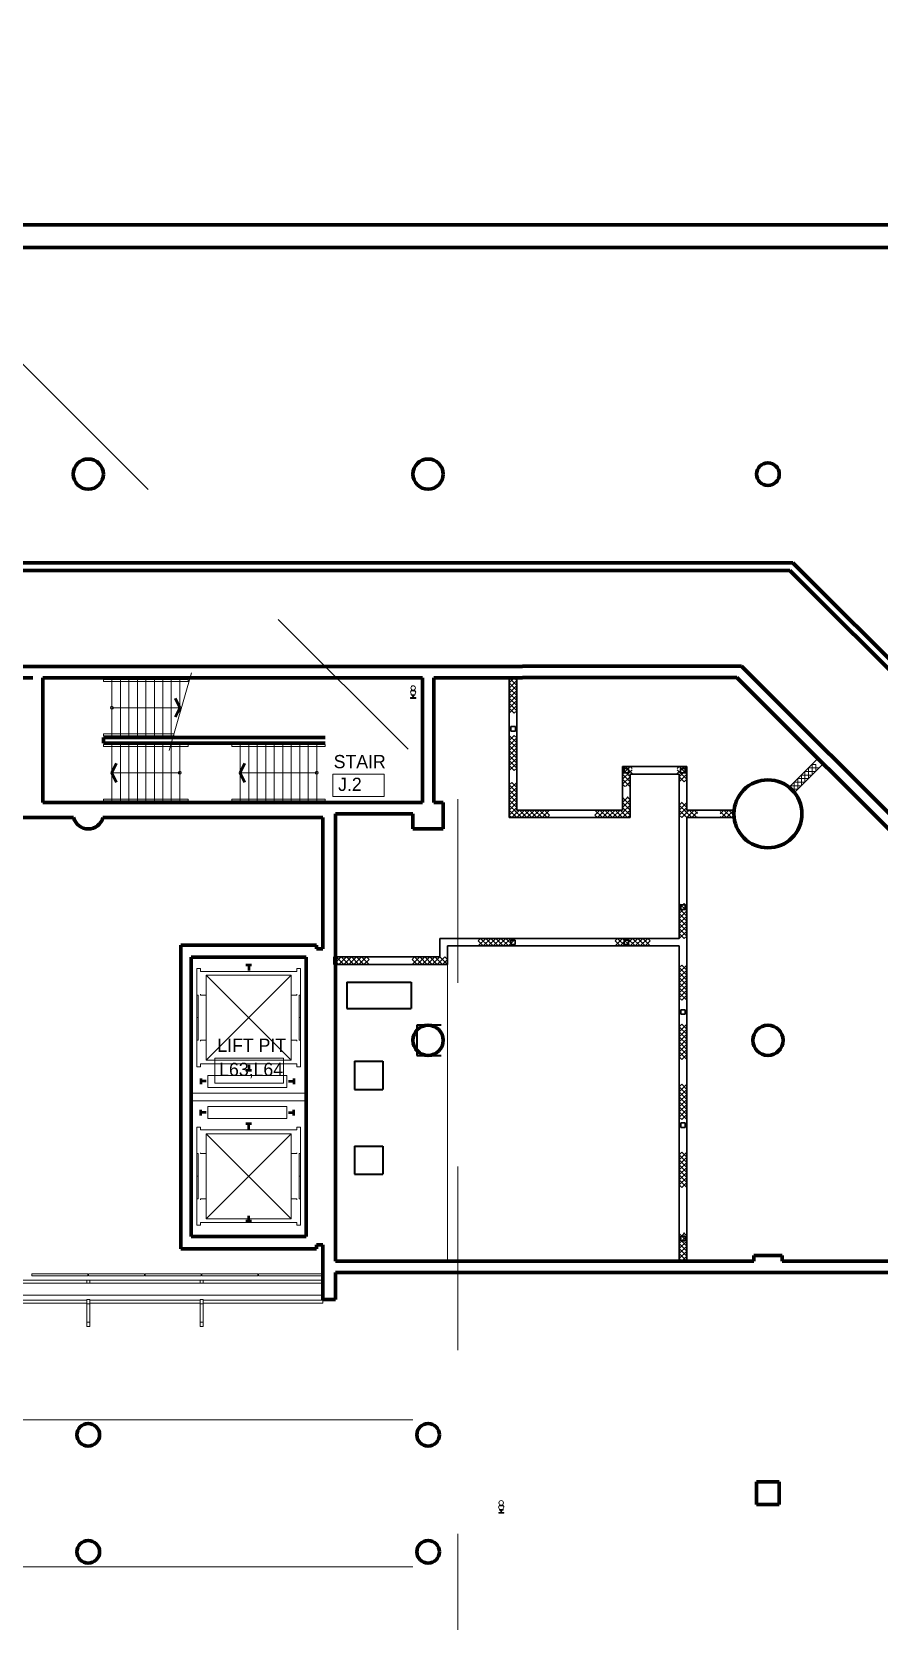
# Model space of a CAD drawing. Header units: metres. Extents: x 1807 to 3745, y 842 to 1968.
# Drawn here: x 2626.51 to 2648.95, y 1418.61 to 1460.72 of the extents above; entities that cross this region are included whole.
import ezdxf
from ezdxf.enums import TextEntityAlignment as Align

# ---------------------------------------------------------------- set-up
doc = ezdxf.new("R2010")
doc.units = ezdxf.units.M
doc.header["$MEASUREMENT"] = 0
doc.linetypes.add('DGN2', pattern=[9.732586, 4.866293, -4.866293])
doc.layers.get('0').update_dxf_attribs({"lineweight": 0})
for name, color, linetype, lineweight in [('Level 1', 7, 'Continuous', 0), ('Level 31', 7, 'Continuous', 0), ('Level 33', 7, 'Continuous', 0)]:
    doc.layers.add(name, color=color, linetype=linetype, lineweight=lineweight)
doc.styles.add('Style-CHAR_FAST_FONT', font='CHAR_FAST_FONT.shx', dxfattribs={"height": 0.2})

# ---------------------------------------------------------------- blocks, each defined once
blk = doc.blocks.new('AnonymusCell_356')
at = {"layer": 'Level 33', "color": 7, "linetype": 'Continuous', "lineweight": 13, "extrusion": (0, 0, -1)}
blk.add_lwpolyline([(0.906, -0.333), (-0.906, -0.333), (-0.906, 0.33), (0.906, 0.33)], close=True, dxfattribs=at)
at = {"layer": 'Level 33', "color": 7, "linetype": 'Continuous', "lineweight": 13, "insert": (-0.795, 0), "char_height": 0.35, "width": 2.54949, "attachment_point": 4, "line_spacing_factor": 0.25, "style": 'Style-CHAR_FAST_FONT'}
blk.add_mtext('L63,L64', dxfattribs=at)

msp = doc.modelspace()

# ---------------------------------------------------------------- linework, layer by layer
at = {"layer": 'Level 1', "color": 7, "linetype": 'DGN2', "lineweight": 0}
for p, q in [((2577.973, 1500.208), (2637.79, 1440.392)), ((2637.79, 1440.392), (2637.79, 1403.609))]:
    msp.add_line(p, q, dxfattribs=at)
at = {"layer": 'Level 1', "color": 7, "linetype": 'Continuous', "lineweight": 70}
for p, q in [((2616.827, 1455.6), (2639.5, 1455.6)), ((2639.5, 1455.6), (2655.249, 1455.6)), ((2565.5, 1455), (2639.5, 1455)), ((2639.5, 1455), (2655, 1455)), ((2565.5, 1446.65), (2639.5, 1446.65)), ((2565.5, 1446.45), (2639.5, 1446.45)), ((2646.663, 1446.65), (2639.5, 1446.65)), ((2646.581, 1446.45), (2639.5, 1446.45)), ((2646.581, 1446.45), (2662.18, 1430.85)), ((2646.663, 1446.65), (2662.263, 1431.05)), ((2639.5, 1443.9), (2565.5, 1443.9)), ((2639.5, 1443.91), (2645.302, 1443.91)), ((2645.302, 1443.91), (2661.062, 1428.15)), ((2619.15, 1443.6), (2626.528, 1443.6)), ((2626.8, 1443.6), (2626.8, 1440.3)), ((2626.8, 1443.6), (2636.85, 1443.6)), ((2636.85, 1443.6), (2636.85, 1440.3)), ((2637.15, 1443.6), (2639.5, 1443.6)), ((2637.15, 1443.6), (2637.15, 1440.3)), ((2639.5, 1443.61), (2645.178, 1443.61)), ((2645.178, 1443.61), (2660.383, 1428.405)), ((2628.4, 1442.025), (2628.4, 1441.875)), ((2634.275, 1442.025), (2628.4, 1442.025)), ((2634.275, 1441.875), (2628.4, 1441.875)), ((2626.8, 1440.3), (2636.85, 1440.3)), ((2637.15, 1440.3), (2637.4, 1440.3)), ((2637.4, 1440.3), (2637.4, 1439.6)), ((2619.387, 1439.9), (2627.613, 1439.9)), ((2628.387, 1439.9), (2634.21, 1439.9)), ((2634.21, 1436.42), (2634.21, 1439.9)), ((2634.55, 1428.15), (2634.55, 1440)), ((2634.55, 1440), (2636.6, 1440)), ((2636.6, 1440), (2636.6, 1439.6)), ((2637.4, 1439.6), (2636.6, 1439.6)), ((2630.455, 1428.48), (2630.455, 1436.52)), ((2630.455, 1436.52), (2634.045, 1436.52)), ((2634.045, 1436.42), (2634.045, 1436.52)), ((2634.045, 1436.42), (2634.21, 1436.42)), ((2630.725, 1428.8), (2630.725, 1436.2)), ((2630.725, 1436.2), (2633.775, 1436.2)), ((2633.775, 1428.8), (2633.775, 1436.2)), ((2630.725, 1428.8), (2633.775, 1428.8)), ((2630.455, 1428.48), (2634.045, 1428.48)), ((2634.045, 1428.58), (2634.21, 1428.58)), ((2634.045, 1428.48), (2634.045, 1428.58)), ((2634.21, 1427.135), (2634.21, 1428.58)), ((2646.375, 1428.3), (2645.625, 1428.3)), ((2645.625, 1428.3), (2645.625, 1428.15)), ((2646.375, 1428.3), (2646.375, 1428.15)), ((2639.5, 1428.15), (2634.55, 1428.15)), ((2639.5, 1428.15), (2645.625, 1428.15)), ((2646.375, 1428.15), (2653.165, 1428.15)), ((2639.5, 1427.85), (2634.55, 1427.85)), ((2634.55, 1427.135), (2634.55, 1427.85)), ((2639.5, 1427.85), (2661.062, 1427.85)), ((2634.55, 1427.135), (2634.21, 1427.135)), ((2645.7, 1421.7), (2645.7, 1422.3)), ((2646.3, 1422.3), (2645.7, 1422.3)), ((2646.3, 1421.7), (2646.3, 1422.3)), ((2646.3, 1421.7), (2645.7, 1421.7))]:
    msp.add_line(p, q, dxfattribs=at)
at = {"layer": 'Level 1', "color": 7, "linetype": 'Continuous', "lineweight": 13}
for p, q in [((2549.25, 1455), (2655, 1455)), ((2637.51, 1436.21), (2637.51, 1428.15)), ((2633.775, 1432.6), (2630.725, 1432.6)), ((2633.775, 1432.4), (2630.725, 1432.4)), ((2626.51, 1427.76), (2626.51, 1427.81)), ((2626.51, 1427.81), (2627.99, 1427.81)), ((2627.96, 1427.65), (2628.04, 1427.65)), ((2627.96, 1427.57), (2627.96, 1427.65)), ((2628.04, 1427.57), (2627.96, 1427.57)), ((2627.99, 1427.81), (2627.99, 1427.76)), ((2628.01, 1427.76), (2628.01, 1427.81)), ((2628.01, 1427.81), (2629.49, 1427.81)), ((2628.04, 1427.65), (2628.04, 1427.57)), ((2629.49, 1427.81), (2629.49, 1427.76)), ((2629.51, 1427.76), (2629.51, 1427.81)), ((2629.51, 1427.81), (2630.99, 1427.81)), ((2630.96, 1427.65), (2631.04, 1427.65)), ((2630.96, 1427.57), (2630.96, 1427.65)), ((2631.04, 1427.57), (2630.96, 1427.57)), ((2630.99, 1427.81), (2630.99, 1427.76)), ((2631.01, 1427.76), (2631.01, 1427.81)), ((2631.01, 1427.81), (2632.49, 1427.81)), ((2631.04, 1427.65), (2631.04, 1427.57)), ((2632.49, 1427.81), (2632.49, 1427.76)), ((2632.51, 1427.76), (2632.51, 1427.81)), ((2632.51, 1427.81), (2634.196, 1427.81)), ((2634.196, 1427.81), (2634.196, 1427.76)), ((2567.79, 1427.25), (2634.21, 1427.25)), ((2627.96, 1427.135), (2628.04, 1427.135)), ((2627.96, 1427.015), (2627.96, 1427.135)), ((2628.04, 1427.135), (2628.04, 1427.015)), ((2630.96, 1427.135), (2631.04, 1427.135)), ((2630.96, 1427.015), (2630.96, 1427.135)), ((2631.04, 1427.135), (2631.04, 1427.015)), ((2628.04, 1427.015), (2627.96, 1427.015)), ((2631.04, 1427.015), (2630.96, 1427.015)), ((2627.96, 1426.535), (2628.04, 1426.535)), ((2627.96, 1426.415), (2627.96, 1426.535)), ((2628.04, 1426.415), (2627.96, 1426.415)), ((2628.04, 1426.535), (2628.04, 1426.415)), ((2630.96, 1426.535), (2631.04, 1426.535)), ((2630.96, 1426.415), (2630.96, 1426.535)), ((2631.04, 1426.415), (2630.96, 1426.415)), ((2631.04, 1426.535), (2631.04, 1426.415)), ((2636.6, 1423.95), (2549.98, 1423.95)), ((2636.6, 1420.05), (2553.881, 1420.05))]:
    msp.add_line(p, q, dxfattribs=at)
at = {"layer": 'Level 1', "color": 7, "linetype": 'Continuous', "lineweight": 0}
for p, q in [((2630.65, 1443.56), (2628.4, 1443.56)), ((2628.4, 1443.56), (2628.4, 1443.509)), ((2628.4, 1443.509), (2630.65, 1443.509)), ((2628.625, 1442.025), (2628.625, 1443.6)), ((2628.85, 1442.025), (2628.85, 1443.6)), ((2629.075, 1442.025), (2629.075, 1443.6)), ((2629.3, 1442.025), (2629.3, 1443.6)), ((2629.525, 1442.025), (2629.525, 1443.6)), ((2629.75, 1442.025), (2629.75, 1443.6)), ((2629.975, 1442.025), (2629.975, 1443.6)), ((2630.139, 1441.68), (2630.733, 1443.737)), ((2630.2, 1442.025), (2630.2, 1443.6)), ((2630.425, 1442.67), (2630.425, 1443.6)), ((2630.65, 1443.509), (2630.65, 1443.56)), ((2639.15, 1443.6), (2639.35, 1443.4)), ((2639.283, 1443.6), (2639.15, 1443.467)), ((2639.15, 1443.333), (2639.35, 1443.533)), ((2639.15, 1443.467), (2639.35, 1443.267)), ((2639.35, 1443.533), (2639.283, 1443.6)), ((2636.671, 1443.078), (2636.536, 1443.078)), ((2636.536, 1443.078), (2636.536, 1443.058)), ((2636.536, 1443.058), (2636.671, 1443.058)), ((2636.556, 1443.255), (2636.556, 1443.27)), ((2636.651, 1443.155), (2636.556, 1443.155)), ((2636.556, 1443.155), (2636.556, 1443.145)), ((2636.556, 1443.145), (2636.651, 1443.145)), ((2636.565, 1443.272), (2636.565, 1443.289)), ((2636.626, 1443.145), (2636.581, 1443.145)), ((2636.581, 1443.145), (2636.581, 1443.136)), ((2636.585, 1443.255), (2636.585, 1443.27)), ((2636.596, 1443.113), (2636.592, 1443.113)), ((2636.593, 1443.133), (2636.593, 1443.145)), ((2636.611, 1443.113), (2636.596, 1443.113)), ((2636.596, 1443.113), (2636.596, 1443.078)), ((2636.596, 1443.078), (2636.611, 1443.078)), ((2636.615, 1443.113), (2636.611, 1443.113)), ((2636.611, 1443.078), (2636.611, 1443.113)), ((2636.614, 1443.133), (2636.614, 1443.145)), ((2636.622, 1443.255), (2636.622, 1443.27)), ((2636.626, 1443.133), (2636.626, 1443.145)), ((2636.642, 1443.289), (2636.642, 1443.272)), ((2636.65, 1443.27), (2636.651, 1443.27)), ((2636.651, 1443.27), (2636.651, 1443.255)), ((2636.651, 1443.145), (2636.651, 1443.155)), ((2636.671, 1443.058), (2636.671, 1443.078)), ((2639.35, 1443.4), (2639.15, 1443.2)), ((2639.35, 1443.133), (2639.15, 1443.333)), ((2639.35, 1443.267), (2639.15, 1443.067)), ((2639.15, 1443.2), (2639.35, 1443)), ((2639.15, 1442.933), (2639.35, 1443.133)), ((2639.15, 1443.067), (2639.35, 1442.867)), ((2628.625, 1442.812), (2630.425, 1442.812)), ((2639.35, 1443), (2639.15, 1442.8)), ((2639.35, 1442.733), (2639.15, 1442.933)), ((2639.35, 1442.867), (2639.15, 1442.667)), ((2639.15, 1442.8), (2639.283, 1442.667)), ((2639.283, 1442.667), (2639.35, 1442.733)), ((2628.4, 1442.065), (2628.4, 1442.115)), ((2628.4, 1442.115), (2630.265, 1442.115)), ((2630.265, 1442.065), (2628.4, 1442.065)), ((2628.4, 1441.834), (2630.65, 1441.834)), ((2628.4, 1441.784), (2628.4, 1441.834)), ((2630.65, 1441.784), (2628.4, 1441.784)), ((2628.625, 1441.875), (2628.625, 1440.3)), ((2628.85, 1441.874), (2628.85, 1440.3)), ((2629.075, 1441.874), (2629.075, 1440.3)), ((2629.3, 1441.874), (2629.3, 1440.3)), ((2629.525, 1441.874), (2629.525, 1440.3)), ((2629.75, 1441.874), (2629.75, 1440.3)), ((2629.975, 1441.874), (2629.975, 1440.3)), ((2630.2, 1441.874), (2630.2, 1440.3)), ((2630.265, 1442.115), (2630.265, 1442.065)), ((2630.425, 1441.874), (2630.425, 1440.3)), ((2630.65, 1441.834), (2630.65, 1441.784)), ((2631.8, 1441.834), (2634.275, 1441.834)), ((2631.8, 1441.784), (2631.8, 1441.834)), ((2634.275, 1441.784), (2631.8, 1441.784)), ((2632.025, 1441.874), (2632.025, 1440.3)), ((2632.25, 1441.874), (2632.25, 1440.3)), ((2632.475, 1441.874), (2632.475, 1440.3)), ((2632.7, 1441.874), (2632.7, 1440.3)), ((2632.925, 1441.874), (2632.925, 1440.3)), ((2633.15, 1441.874), (2633.15, 1440.3)), ((2633.375, 1441.874), (2633.375, 1440.3)), ((2633.6, 1441.874), (2633.6, 1440.3)), ((2633.825, 1441.874), (2633.825, 1440.3)), ((2634.05, 1441.874), (2634.05, 1440.3)), ((2634.275, 1441.834), (2634.275, 1441.784)), ((2639.15, 1442.078), (2639.35, 1441.878)), ((2639.283, 1442.078), (2639.15, 1441.945)), ((2639.15, 1441.811), (2639.35, 1442.011)), ((2639.15, 1441.945), (2639.35, 1441.745)), ((2639.35, 1441.878), (2639.15, 1441.678)), ((2639.35, 1441.611), (2639.15, 1441.811)), ((2639.35, 1442.011), (2639.283, 1442.078)), ((2639.35, 1441.745), (2639.15, 1441.545)), ((2639.15, 1441.678), (2639.35, 1441.478)), ((2639.15, 1441.411), (2639.35, 1441.611)), ((2639.15, 1441.545), (2639.35, 1441.345)), ((2639.35, 1441.478), (2639.15, 1441.278)), ((2639.35, 1441.211), (2639.15, 1441.411)), ((2639.35, 1441.345), (2639.15, 1441.145)), ((2630.425, 1441.087), (2628.625, 1441.087)), ((2634.05, 1441.087), (2632.025, 1441.087)), ((2639.15, 1441.278), (2639.283, 1441.145)), ((2639.283, 1441.145), (2639.35, 1441.211)), ((2642.15, 1441.05), (2642.35, 1441.25)), ((2642.217, 1441.25), (2642.15, 1441.183)), ((2642.15, 1441.183), (2642.283, 1441.05)), ((2642.217, 1441.117), (2642.15, 1441.05)), ((2642.15, 1440.917), (2642.35, 1441.117)), ((2642.15, 1441.05), (2642.35, 1440.85)), ((2642.15, 1440.783), (2642.35, 1440.983)), ((2642.342, 1440.724), (2642.15, 1440.917)), ((2642.4, 1441.067), (2642.217, 1441.25)), ((2642.35, 1440.983), (2642.217, 1441.117)), ((2642.283, 1441.05), (2642.4, 1441.167)), ((2642.35, 1441.25), (2642.4, 1441.2)), ((2643.65, 1441.25), (2643.6, 1441.2)), ((2643.6, 1441.067), (2643.717, 1441.183)), ((2643.6, 1441.167), (2643.717, 1441.05)), ((2643.65, 1441.25), (2643.85, 1441.05)), ((2643.783, 1441.25), (2643.65, 1441.117)), ((2643.717, 1441.183), (2643.65, 1441.25)), ((2643.65, 1440.983), (2643.85, 1441.183)), ((2643.65, 1441.117), (2643.85, 1440.917)), ((2643.782, 1440.851), (2643.65, 1440.983)), ((2643.85, 1441.05), (2643.651, 1440.851)), ((2643.85, 1441.183), (2643.783, 1441.25)), ((2643.85, 1440.917), (2643.784, 1440.851)), ((2646.792, 1440.651), (2646.792, 1440.934)), ((2646.792, 1440.934), (2647.075, 1440.934)), ((2647.169, 1441.028), (2646.887, 1441.028)), ((2646.887, 1441.028), (2646.887, 1440.745)), ((2646.981, 1440.84), (2646.981, 1441.122)), ((2646.981, 1441.122), (2647.264, 1441.122)), ((2647.075, 1440.934), (2647.075, 1441.217)), ((2647.075, 1441.217), (2647.358, 1441.217)), ((2647.264, 1441.311), (2647.169, 1441.311)), ((2647.169, 1441.311), (2647.169, 1441.028)), ((2647.264, 1441.122), (2647.264, 1441.311)), ((2639.217, 1440.833), (2639.15, 1440.767)), ((2639.15, 1440.633), (2639.35, 1440.833)), ((2639.15, 1440.767), (2639.35, 1440.567)), ((2639.15, 1440.5), (2639.35, 1440.7)), ((2639.35, 1440.433), (2639.15, 1440.633)), ((2639.35, 1440.567), (2639.15, 1440.367)), ((2639.35, 1440.3), (2639.15, 1440.5)), ((2639.35, 1440.7), (2639.217, 1440.833)), ((2642.209, 1440.724), (2642.15, 1440.783)), ((2642.35, 1440.85), (2642.224, 1440.724)), ((2646.887, 1440.745), (2646.604, 1440.745)), ((2646.604, 1440.745), (2646.604, 1440.651)), ((2646.604, 1440.651), (2646.792, 1440.651)), ((2646.698, 1440.557), (2646.698, 1440.84)), ((2646.698, 1440.84), (2646.981, 1440.84)), ((2630.65, 1440.39), (2628.4, 1440.39)), ((2628.4, 1440.39), (2628.4, 1440.34)), ((2628.4, 1440.34), (2630.65, 1440.34)), ((2630.65, 1440.34), (2630.65, 1440.39)), ((2634.275, 1440.39), (2631.8, 1440.39)), ((2631.8, 1440.39), (2631.8, 1440.34)), ((2631.8, 1440.34), (2634.275, 1440.34)), ((2634.275, 1440.34), (2634.275, 1440.39)), ((2639.15, 1440.233), (2639.35, 1440.433)), ((2639.15, 1440.367), (2639.35, 1440.167)), ((2639.15, 1440.1), (2639.35, 1440.3)), ((2639.35, 1440.033), (2639.15, 1440.233)), ((2639.35, 1440.167), (2639.15, 1439.967)), ((2639.35, 1439.9), (2639.15, 1440.1)), ((2639.417, 1440.1), (2639.283, 1439.967)), ((2639.483, 1439.9), (2639.283, 1440.1)), ((2639.35, 1439.9), (2639.55, 1440.1)), ((2639.617, 1439.9), (2639.417, 1440.1)), ((2639.683, 1440.1), (2639.483, 1439.9)), ((2639.55, 1440.1), (2639.75, 1439.9)), ((2639.817, 1440.1), (2639.617, 1439.9)), ((2639.883, 1439.9), (2639.683, 1440.1)), ((2639.75, 1439.9), (2639.95, 1440.1)), ((2640.017, 1439.9), (2639.817, 1440.1)), ((2640.083, 1440.1), (2639.883, 1439.9)), ((2639.95, 1440.1), (2640.15, 1439.9)), ((2640.217, 1440.1), (2640.017, 1439.9)), ((2640.217, 1439.967), (2640.083, 1440.1)), ((2641.55, 1440.1), (2641.417, 1439.967)), ((2641.617, 1439.9), (2641.417, 1440.1)), ((2641.483, 1439.9), (2641.683, 1440.1)), ((2641.75, 1439.9), (2641.55, 1440.1)), ((2641.817, 1440.1), (2641.617, 1439.9)), ((2641.683, 1440.1), (2641.883, 1439.9)), ((2641.95, 1440.1), (2641.75, 1439.9)), ((2642.017, 1439.9), (2641.817, 1440.1)), ((2641.883, 1439.9), (2642.083, 1440.1)), ((2642.15, 1439.9), (2641.95, 1440.1)), ((2642.217, 1440.1), (2642.017, 1439.9)), ((2642.083, 1440.1), (2642.283, 1439.9)), ((2642.15, 1440.3), (2642.297, 1440.447)), ((2642.164, 1440.447), (2642.15, 1440.433)), ((2642.15, 1440.433), (2642.35, 1440.233)), ((2642.35, 1440.367), (2642.15, 1440.167)), ((2642.35, 1440.1), (2642.15, 1440.3)), ((2642.35, 1440.233), (2642.15, 1440.033)), ((2642.15, 1440.167), (2642.283, 1440.033)), ((2642.35, 1440.1), (2642.15, 1439.9)), ((2642.35, 1439.967), (2642.217, 1440.1)), ((2642.269, 1440.447), (2642.35, 1440.367)), ((2642.283, 1440.033), (2642.35, 1440.1)), ((2643.65, 1440.233), (2643.725, 1440.309)), ((2643.65, 1440.1), (2643.85, 1440.3)), ((2643.85, 1440.033), (2643.65, 1440.233)), ((2643.85, 1440.167), (2643.65, 1439.967)), ((2643.85, 1439.9), (2643.65, 1440.1)), ((2643.708, 1440.309), (2643.85, 1440.167)), ((2643.917, 1440.1), (2643.783, 1439.967)), ((2643.983, 1439.9), (2643.783, 1440.1)), ((2643.85, 1440.3), (2643.841, 1440.309)), ((2643.85, 1439.9), (2644.05, 1440.1)), ((2644.117, 1439.9), (2643.917, 1440.1)), ((2644.05, 1440.1), (2644.138, 1440.012)), ((2644.734, 1440.001), (2644.833, 1440.1)), ((2644.967, 1440.1), (2644.767, 1439.9)), ((2644.833, 1440.1), (2645.033, 1439.9)), ((2645.1, 1440.1), (2644.9, 1439.9)), ((2645.1, 1439.967), (2644.967, 1440.1)), ((2639.15, 1439.967), (2639.217, 1439.9)), ((2639.217, 1439.9), (2639.35, 1440.033)), ((2639.283, 1439.967), (2639.35, 1439.9)), ((2640.15, 1439.9), (2640.217, 1439.967)), ((2641.417, 1439.967), (2641.483, 1439.9)), ((2642.283, 1439.9), (2642.35, 1439.967)), ((2643.65, 1439.967), (2643.717, 1439.9)), ((2643.717, 1439.9), (2643.85, 1440.033)), ((2643.783, 1439.967), (2643.85, 1439.9)), ((2644.138, 1440.054), (2643.983, 1439.9)), ((2644.138, 1439.921), (2644.117, 1439.9)), ((2644.9, 1439.9), (2644.734, 1440.066)), ((2644.767, 1439.9), (2644.734, 1439.933)), ((2645.033, 1439.9), (2645.1, 1439.967)), ((2643.65, 1437.626), (2643.85, 1437.426)), ((2643.783, 1437.626), (2643.65, 1437.493)), ((2643.65, 1437.36), (2643.85, 1437.56)), ((2643.85, 1437.56), (2643.783, 1437.626)), ((2643.65, 1437.493), (2643.85, 1437.293)), ((2643.85, 1437.426), (2643.65, 1437.226)), ((2643.85, 1437.16), (2643.65, 1437.36)), ((2643.85, 1437.293), (2643.65, 1437.093)), ((2643.65, 1437.226), (2643.85, 1437.026)), ((2643.65, 1436.96), (2643.85, 1437.16)), ((2643.65, 1437.093), (2643.85, 1436.893)), ((2643.85, 1437.026), (2643.65, 1436.826)), ((2643.85, 1436.76), (2643.65, 1436.96)), ((2643.85, 1436.893), (2643.65, 1436.693)), ((2643.65, 1436.826), (2643.783, 1436.693)), ((2643.783, 1436.693), (2643.85, 1436.76)), ((2638.325, 1436.5), (2638.525, 1436.7)), ((2638.392, 1436.7), (2638.325, 1436.633)), ((2638.325, 1436.633), (2638.458, 1436.5)), ((2638.592, 1436.5), (2638.392, 1436.7)), ((2638.458, 1436.5), (2638.658, 1436.7)), ((2638.525, 1436.7), (2638.725, 1436.5)), ((2638.792, 1436.7), (2638.592, 1436.5)), ((2638.658, 1436.7), (2638.858, 1436.5)), ((2638.725, 1436.5), (2638.925, 1436.7)), ((2638.992, 1436.5), (2638.792, 1436.7)), ((2638.858, 1436.5), (2639.058, 1436.7)), ((2638.925, 1436.7), (2639.125, 1436.5)), ((2639.192, 1436.7), (2638.992, 1436.5)), ((2639.058, 1436.7), (2639.258, 1436.5)), ((2639.125, 1436.5), (2639.258, 1436.633)), ((2639.258, 1436.633), (2639.192, 1436.7)), ((2641.95, 1436.5), (2642.15, 1436.7)), ((2642.017, 1436.7), (2641.95, 1436.633)), ((2641.95, 1436.633), (2642.083, 1436.5)), ((2642.217, 1436.5), (2642.017, 1436.7)), ((2642.083, 1436.5), (2642.283, 1436.7)), ((2642.15, 1436.7), (2642.35, 1436.5)), ((2642.417, 1436.7), (2642.217, 1436.5)), ((2642.283, 1436.7), (2642.483, 1436.5)), ((2642.35, 1436.5), (2642.55, 1436.7)), ((2642.617, 1436.5), (2642.417, 1436.7)), ((2642.483, 1436.5), (2642.683, 1436.7)), ((2642.55, 1436.7), (2642.75, 1436.5)), ((2642.817, 1436.7), (2642.617, 1436.5)), ((2642.683, 1436.7), (2642.883, 1436.5)), ((2642.75, 1436.5), (2642.883, 1436.633)), ((2642.883, 1436.633), (2642.817, 1436.7)), ((2630.875, 1435.9), (2630.875, 1433.3)), ((2630.975, 1435.9), (2630.875, 1435.9)), ((2630.875, 1433.3), (2630.875, 1435.9)), ((2630.975, 1435.9), (2630.975, 1435.825)), ((2633.525, 1435.9), (2633.625, 1435.9)), ((2633.525, 1435.9), (2633.525, 1435.825)), ((2633.625, 1435.9), (2633.625, 1433.3)), ((2633.625, 1433.3), (2633.625, 1435.9)), ((2634.501, 1436.01), (2634.701, 1436.21)), ((2634.568, 1436.21), (2634.501, 1436.143)), ((2634.501, 1436.143), (2634.635, 1436.01)), ((2634.768, 1436.01), (2634.568, 1436.21)), ((2634.635, 1436.01), (2634.835, 1436.21)), ((2634.701, 1436.21), (2634.901, 1436.01)), ((2634.968, 1436.21), (2634.768, 1436.01)), ((2634.835, 1436.21), (2635.035, 1436.01)), ((2634.901, 1436.01), (2635.101, 1436.21)), ((2635.168, 1436.01), (2634.968, 1436.21)), ((2635.035, 1436.01), (2635.235, 1436.21)), ((2635.101, 1436.21), (2635.301, 1436.01)), ((2635.368, 1436.21), (2635.168, 1436.01)), ((2635.235, 1436.21), (2635.435, 1436.01)), ((2635.301, 1436.01), (2635.435, 1436.143)), ((2635.435, 1436.143), (2635.368, 1436.21)), ((2636.577, 1436.01), (2636.777, 1436.21)), ((2636.643, 1436.21), (2636.577, 1436.143)), ((2636.577, 1436.143), (2636.71, 1436.01)), ((2636.843, 1436.01), (2636.643, 1436.21)), ((2636.71, 1436.01), (2636.91, 1436.21)), ((2636.777, 1436.21), (2636.977, 1436.01)), ((2637.043, 1436.21), (2636.843, 1436.01)), ((2636.91, 1436.21), (2637.11, 1436.01)), ((2636.977, 1436.01), (2637.177, 1436.21)), ((2637.243, 1436.01), (2637.043, 1436.21)), ((2637.11, 1436.01), (2637.31, 1436.21)), ((2637.177, 1436.21), (2637.377, 1436.01)), ((2637.443, 1436.21), (2637.243, 1436.01)), ((2637.31, 1436.21), (2637.51, 1436.01)), ((2637.377, 1436.01), (2637.51, 1436.143)), ((2637.51, 1436.143), (2637.443, 1436.21)), ((2643.717, 1435.993), (2643.65, 1435.927)), ((2643.65, 1435.793), (2643.85, 1435.993)), ((2643.65, 1435.927), (2643.85, 1435.727)), ((2643.65, 1435.66), (2643.85, 1435.86)), ((2643.85, 1435.86), (2643.717, 1435.993)), ((2633.525, 1435.825), (2630.975, 1435.825)), ((2633.375, 1435.725), (2631.125, 1435.725)), ((2631.125, 1435.725), (2631.125, 1433.475)), ((2633.375, 1433.475), (2631.125, 1435.725)), ((2633.375, 1435.725), (2631.125, 1433.475)), ((2633.375, 1435.725), (2633.375, 1433.475)), ((2643.85, 1435.593), (2643.65, 1435.793)), ((2643.85, 1435.727), (2643.65, 1435.527)), ((2643.85, 1435.46), (2643.65, 1435.66)), ((2643.65, 1435.393), (2643.85, 1435.593)), ((2643.65, 1435.527), (2643.85, 1435.327)), ((2643.65, 1435.26), (2643.85, 1435.46)), ((2630.875, 1434.6), (2630.875, 1435.2)), ((2630.875, 1435.2), (2630.915, 1435.2)), ((2630.915, 1435.2), (2630.915, 1434.6)), ((2630.975, 1435.222), (2630.975, 1435.2)), ((2631.125, 1435.2), (2630.975, 1435.2)), ((2633.375, 1435.2), (2633.525, 1435.2)), ((2633.525, 1435.222), (2633.525, 1435.2)), ((2633.585, 1435.2), (2633.585, 1434.6)), ((2633.625, 1435.2), (2633.585, 1435.2)), ((2633.625, 1434.6), (2633.625, 1435.2)), ((2643.85, 1435.193), (2643.65, 1435.393)), ((2643.85, 1435.327), (2643.65, 1435.127)), ((2643.85, 1435.06), (2643.65, 1435.26)), ((2643.65, 1435.127), (2643.717, 1435.06)), ((2643.717, 1435.06), (2643.85, 1435.193)), ((2630.915, 1434.6), (2630.875, 1434.6)), ((2630.875, 1434.6), (2630.875, 1434)), ((2630.915, 1434.6), (2630.875, 1434.6)), ((2630.915, 1434), (2630.915, 1434.6)), ((2633.585, 1434), (2633.585, 1434.6)), ((2633.585, 1434.6), (2633.625, 1434.6)), ((2633.585, 1434.6), (2633.625, 1434.6)), ((2633.625, 1434.6), (2633.625, 1434)), ((2643.717, 1434.428), (2643.65, 1434.361)), ((2643.65, 1434.228), (2643.85, 1434.428)), ((2643.65, 1434.361), (2643.85, 1434.161)), ((2643.65, 1434.094), (2643.85, 1434.294)), ((2643.85, 1434.028), (2643.65, 1434.228)), ((2643.85, 1434.294), (2643.717, 1434.428)), ((2630.875, 1434), (2630.915, 1434)), ((2631.125, 1434), (2630.975, 1434)), ((2630.975, 1433.978), (2630.975, 1434)), ((2633.375, 1434), (2633.525, 1434)), ((2633.525, 1433.978), (2633.525, 1434)), ((2633.625, 1434), (2633.585, 1434)), ((2643.85, 1434.161), (2643.65, 1433.961)), ((2643.85, 1433.894), (2643.65, 1434.094)), ((2643.65, 1433.828), (2643.85, 1434.028)), ((2643.65, 1433.961), (2643.85, 1433.761)), ((2643.65, 1433.694), (2643.85, 1433.894)), ((2643.85, 1433.628), (2643.65, 1433.828)), ((2643.85, 1433.761), (2643.65, 1433.561)), ((2633.525, 1433.375), (2630.975, 1433.375)), ((2630.975, 1433.3), (2630.975, 1433.375)), ((2631.125, 1433.475), (2633.375, 1433.475)), ((2633.525, 1433.3), (2633.525, 1433.375)), ((2643.85, 1433.494), (2643.65, 1433.694)), ((2643.65, 1433.561), (2643.717, 1433.494)), ((2643.717, 1433.494), (2643.85, 1433.628)), ((2630.975, 1433.3), (2630.875, 1433.3)), ((2631.166, 1433.072), (2631.166, 1432.752)), ((2633.259, 1433.072), (2631.166, 1433.072)), ((2633.259, 1432.752), (2633.259, 1433.072)), ((2633.525, 1433.3), (2633.625, 1433.3)), ((2631.166, 1432.752), (2633.259, 1432.752)), ((2643.717, 1432.834), (2643.65, 1432.767)), ((2643.65, 1432.634), (2643.85, 1432.834)), ((2643.65, 1432.767), (2643.85, 1432.567)), ((2643.65, 1432.501), (2643.85, 1432.701)), ((2643.85, 1432.434), (2643.65, 1432.634)), ((2643.85, 1432.567), (2643.65, 1432.367)), ((2643.85, 1432.301), (2643.65, 1432.501)), ((2643.85, 1432.701), (2643.717, 1432.834)), ((2631.166, 1431.928), (2631.166, 1432.248)), ((2631.166, 1432.248), (2633.259, 1432.248)), ((2633.259, 1432.248), (2633.259, 1431.928)), ((2643.65, 1432.234), (2643.85, 1432.434)), ((2643.65, 1432.367), (2643.85, 1432.167)), ((2643.65, 1432.101), (2643.85, 1432.301)), ((2643.85, 1432.034), (2643.65, 1432.234)), ((2643.85, 1432.167), (2643.65, 1431.967)), ((2643.85, 1431.901), (2643.65, 1432.101)), ((2630.875, 1429.1), (2630.875, 1431.7)), ((2630.875, 1431.7), (2630.875, 1429.1)), ((2630.975, 1431.7), (2630.875, 1431.7)), ((2630.975, 1431.7), (2630.975, 1431.625)), ((2633.259, 1431.928), (2631.166, 1431.928)), ((2633.525, 1431.7), (2633.625, 1431.7)), ((2633.525, 1431.7), (2633.525, 1431.625)), ((2633.625, 1429.1), (2633.625, 1431.7)), ((2633.625, 1431.7), (2633.625, 1429.1)), ((2643.65, 1431.967), (2643.717, 1431.901)), ((2643.717, 1431.901), (2643.85, 1432.034)), ((2633.525, 1431.625), (2630.975, 1431.625)), ((2631.125, 1429.275), (2631.125, 1431.525)), ((2631.125, 1431.525), (2633.375, 1431.525)), ((2633.375, 1431.525), (2631.125, 1429.275)), ((2633.375, 1429.275), (2631.125, 1431.525)), ((2633.375, 1429.275), (2633.375, 1431.525)), ((2630.875, 1430.4), (2630.875, 1431)), ((2630.875, 1431), (2630.915, 1431)), ((2630.915, 1431), (2630.915, 1430.4)), ((2630.975, 1431.022), (2630.975, 1431)), ((2631.125, 1431), (2630.975, 1431)), ((2633.375, 1431), (2633.525, 1431)), ((2633.525, 1431.022), (2633.525, 1431)), ((2633.585, 1431), (2633.585, 1430.4)), ((2633.625, 1431), (2633.585, 1431)), ((2633.625, 1430.4), (2633.625, 1431)), ((2643.717, 1431.033), (2643.65, 1430.967)), ((2643.65, 1430.833), (2643.85, 1431.033)), ((2643.65, 1430.967), (2643.85, 1430.767)), ((2643.65, 1430.7), (2643.85, 1430.9)), ((2643.85, 1430.633), (2643.65, 1430.833)), ((2643.85, 1430.9), (2643.717, 1431.033)), ((2630.915, 1430.4), (2630.875, 1430.4)), ((2630.915, 1430.4), (2630.875, 1430.4)), ((2630.875, 1430.4), (2630.875, 1429.8)), ((2630.915, 1429.8), (2630.915, 1430.4)), ((2633.585, 1430.4), (2633.625, 1430.4)), ((2633.585, 1429.8), (2633.585, 1430.4)), ((2633.585, 1430.4), (2633.625, 1430.4)), ((2633.625, 1430.4), (2633.625, 1429.8)), ((2643.85, 1430.767), (2643.65, 1430.567)), ((2643.85, 1430.5), (2643.65, 1430.7)), ((2643.65, 1430.433), (2643.85, 1430.633)), ((2643.65, 1430.567), (2643.85, 1430.367)), ((2643.65, 1430.3), (2643.85, 1430.5)), ((2643.85, 1430.233), (2643.65, 1430.433)), ((2643.85, 1430.367), (2643.65, 1430.167)), ((2643.85, 1430.1), (2643.65, 1430.3)), ((2643.65, 1430.167), (2643.717, 1430.1)), ((2643.717, 1430.1), (2643.85, 1430.233)), ((2630.875, 1429.8), (2630.915, 1429.8)), ((2631.125, 1429.8), (2630.975, 1429.8)), ((2630.975, 1429.778), (2630.975, 1429.8)), ((2633.375, 1429.8), (2633.525, 1429.8)), ((2633.525, 1429.778), (2633.525, 1429.8)), ((2633.625, 1429.8), (2633.585, 1429.8)), ((2633.525, 1429.175), (2630.975, 1429.175)), ((2630.975, 1429.1), (2630.975, 1429.175)), ((2633.375, 1429.275), (2631.125, 1429.275)), ((2633.525, 1429.1), (2633.525, 1429.175)), ((2630.975, 1429.1), (2630.875, 1429.1)), ((2633.525, 1429.1), (2633.625, 1429.1)), ((2643.65, 1428.75), (2643.8, 1428.9)), ((2643.85, 1428.683), (2643.65, 1428.883)), ((2643.85, 1428.817), (2643.65, 1428.617)), ((2643.85, 1428.55), (2643.65, 1428.75)), ((2643.767, 1428.9), (2643.85, 1428.817)), ((2643.65, 1428.483), (2643.85, 1428.683)), ((2643.65, 1428.617), (2643.85, 1428.417)), ((2643.65, 1428.35), (2643.85, 1428.55)), ((2643.85, 1428.283), (2643.65, 1428.483)), ((2643.85, 1428.417), (2643.65, 1428.217)), ((2643.85, 1428.15), (2643.65, 1428.35)), ((2643.717, 1428.15), (2643.85, 1428.283)), ((2643.65, 1428.217), (2643.717, 1428.15)), ((2625.04, 1427.65), (2627.96, 1427.65)), ((2625.04, 1427.57), (2627.96, 1427.57)), ((2626.51, 1427.76), (2627.99, 1427.76)), ((2628.01, 1427.76), (2629.49, 1427.76)), ((2628.04, 1427.65), (2630.96, 1427.65)), ((2628.04, 1427.57), (2630.96, 1427.57)), ((2629.51, 1427.76), (2630.99, 1427.76)), ((2631.01, 1427.76), (2632.49, 1427.76)), ((2631.04, 1427.65), (2634.21, 1427.65)), ((2631.04, 1427.57), (2634.21, 1427.57)), ((2632.51, 1427.76), (2634.196, 1427.76)), ((2625.04, 1427.115), (2627.96, 1427.115)), ((2625.04, 1427.035), (2627.96, 1427.035)), ((2628.04, 1427.115), (2630.96, 1427.115)), ((2628.04, 1427.035), (2630.96, 1427.035)), ((2631.04, 1427.115), (2634.21, 1427.115)), ((2631.04, 1427.035), (2634.21, 1427.035)), ((2634.21, 1427.115), (2634.21, 1427.035)), ((2627.96, 1426.535), (2627.96, 1427.015)), ((2628.04, 1426.535), (2628.04, 1427.015)), ((2630.96, 1426.535), (2630.96, 1427.015)), ((2631.04, 1426.535), (2631.04, 1427.015)), ((2638.889, 1421.666), (2638.889, 1421.681)), ((2638.984, 1421.566), (2638.889, 1421.566)), ((2638.889, 1421.566), (2638.889, 1421.556)), ((2638.889, 1421.556), (2638.984, 1421.556)), ((2638.898, 1421.683), (2638.898, 1421.7)), ((2638.959, 1421.556), (2638.914, 1421.556)), ((2638.914, 1421.556), (2638.914, 1421.547)), ((2638.918, 1421.666), (2638.918, 1421.681)), ((2638.926, 1421.544), (2638.926, 1421.556)), ((2638.947, 1421.544), (2638.947, 1421.556)), ((2638.955, 1421.666), (2638.955, 1421.681)), ((2638.959, 1421.544), (2638.959, 1421.556)), ((2638.975, 1421.7), (2638.975, 1421.683)), ((2638.983, 1421.681), (2638.984, 1421.681)), ((2638.984, 1421.681), (2638.984, 1421.666)), ((2638.984, 1421.556), (2638.984, 1421.566)), ((2639.004, 1421.489), (2638.869, 1421.489)), ((2638.869, 1421.489), (2638.869, 1421.469)), ((2638.869, 1421.469), (2639.004, 1421.469)), ((2638.929, 1421.524), (2638.924, 1421.524)), ((2638.944, 1421.524), (2638.929, 1421.524)), ((2638.929, 1421.524), (2638.929, 1421.489)), ((2638.929, 1421.489), (2638.944, 1421.489)), ((2638.948, 1421.524), (2638.944, 1421.524)), ((2638.944, 1421.489), (2638.944, 1421.524)), ((2639.004, 1421.469), (2639.004, 1421.489))]:
    msp.add_line(p, q, dxfattribs=at)
at = {"layer": 'Level 1', "color": 7, "linetype": 'Continuous', "lineweight": 30}
for p, q in [((2639.15, 1443.6), (2639.35, 1443.6)), ((2639.15, 1443.6), (2639.15, 1439.9)), ((2639.35, 1443.6), (2639.35, 1440.1)), ((2639.311, 1442.311), (2639.191, 1442.311)), ((2639.191, 1442.311), (2639.191, 1442.191)), ((2639.191, 1442.191), (2639.311, 1442.191)), ((2639.311, 1442.191), (2639.311, 1442.311)), ((2646.557, 1440.698), (2647.323, 1441.465)), ((2642.15, 1441.25), (2642.15, 1440.1)), ((2642.15, 1441.25), (2643.85, 1441.25)), ((2642.308, 1441.204), (2642.188, 1441.204)), ((2642.188, 1441.204), (2642.188, 1441.084)), ((2642.188, 1441.084), (2642.308, 1441.084)), ((2642.308, 1441.084), (2642.308, 1441.204)), ((2642.35, 1441.05), (2642.35, 1439.9)), ((2642.35, 1441.05), (2643.65, 1441.05)), ((2643.65, 1436.7), (2643.65, 1441.05)), ((2643.804, 1441.204), (2643.684, 1441.204)), ((2643.684, 1441.204), (2643.684, 1441.084)), ((2643.684, 1441.084), (2643.804, 1441.084)), ((2643.804, 1441.084), (2643.804, 1441.204)), ((2643.85, 1440.1), (2643.85, 1441.25)), ((2646.698, 1440.557), (2647.465, 1441.323)), ((2639.35, 1440.1), (2642.15, 1440.1)), ((2645.1, 1440.1), (2643.85, 1440.1)), ((2645.1, 1440.1), (2645.1, 1439.9)), ((2639.15, 1439.9), (2642.35, 1439.9)), ((2643.85, 1428.15), (2643.85, 1439.9)), ((2645.1, 1439.9), (2643.85, 1439.9)), ((2643.811, 1437.586), (2643.691, 1437.586)), ((2643.691, 1437.586), (2643.691, 1437.466)), ((2643.811, 1437.466), (2643.811, 1437.586)), ((2643.691, 1437.466), (2643.811, 1437.466)), ((2637.31, 1436.7), (2643.65, 1436.7)), ((2637.31, 1436.21), (2637.31, 1436.7)), ((2637.51, 1436.5), (2643.65, 1436.5)), ((2637.51, 1436.01), (2637.51, 1436.5)), ((2639.308, 1436.654), (2639.188, 1436.654)), ((2639.188, 1436.654), (2639.188, 1436.534)), ((2639.188, 1436.534), (2639.308, 1436.534)), ((2639.308, 1436.534), (2639.308, 1436.654)), ((2642.308, 1436.654), (2642.188, 1436.654)), ((2642.188, 1436.654), (2642.188, 1436.534)), ((2642.188, 1436.534), (2642.308, 1436.534)), ((2642.308, 1436.534), (2642.308, 1436.654)), ((2643.65, 1428.15), (2643.65, 1436.5)), ((2634.501, 1436.21), (2634.501, 1436.01)), ((2634.501, 1436.01), (2637.51, 1436.01)), ((2637.31, 1436.21), (2634.51, 1436.21)), ((2643.81, 1434.81), (2643.69, 1434.81)), ((2643.69, 1434.81), (2643.69, 1434.69)), ((2643.69, 1434.69), (2643.81, 1434.69)), ((2643.81, 1434.69), (2643.81, 1434.81)), ((2643.81, 1431.81), (2643.69, 1431.81)), ((2643.69, 1431.81), (2643.69, 1431.69)), ((2643.69, 1431.69), (2643.81, 1431.69)), ((2643.81, 1431.69), (2643.81, 1431.81)), ((2643.81, 1428.81), (2643.69, 1428.81)), ((2643.69, 1428.81), (2643.69, 1428.69)), ((2643.81, 1428.69), (2643.81, 1428.81)), ((2643.69, 1428.69), (2643.81, 1428.69)), ((2643.7, 1428.15), (2643.5, 1428.15)), ((2643.85, 1428.15), (2643.65, 1428.15))]:
    msp.add_line(p, q, dxfattribs=at)
at = {"layer": 'Level 1', "color": 7, "linetype": 'Continuous', "lineweight": 53}
for p, q in [((2630.299, 1443.065), (2630.425, 1442.812)), ((2630.425, 1442.812), (2630.299, 1442.56)), ((2628.625, 1441.087), (2628.751, 1441.34)), ((2632.025, 1441.087), (2632.151, 1441.34)), ((2628.751, 1440.834), (2628.625, 1441.087)), ((2632.151, 1440.834), (2632.025, 1441.087)), ((2632.325, 1435.994), (2632.175, 1435.994)), ((2632.25, 1435.994), (2632.25, 1435.85)), ((2632.25, 1433.35), (2632.25, 1433.206)), ((2630.98, 1432.99), (2630.98, 1432.84)), ((2631.124, 1432.915), (2630.98, 1432.915)), ((2632.175, 1433.206), (2632.325, 1433.206)), ((2633.301, 1432.915), (2633.445, 1432.915)), ((2633.445, 1432.99), (2633.445, 1432.84)), ((2630.98, 1432.01), (2630.98, 1432.16)), ((2631.124, 1432.085), (2630.98, 1432.085)), ((2633.301, 1432.085), (2633.445, 1432.085)), ((2633.445, 1432.01), (2633.445, 1432.16)), ((2632.175, 1431.794), (2632.325, 1431.794)), ((2632.25, 1431.65), (2632.25, 1431.794)), ((2632.325, 1429.206), (2632.175, 1429.206)), ((2632.25, 1429.206), (2632.25, 1429.35))]:
    msp.add_line(p, q, dxfattribs=at)
at = {"layer": 'Level 1', "color": 7, "linetype": 'Continuous', "lineweight": 40}
for p, q in [((2634.85, 1435.542), (2634.85, 1434.842)), ((2634.85, 1435.542), (2636.55, 1435.542)), ((2636.55, 1435.542), (2636.55, 1434.842)), ((2634.85, 1434.842), (2636.55, 1434.842)), ((2635.05, 1433.45), (2635.05, 1432.7)), ((2635.05, 1433.45), (2635.8, 1433.45)), ((2635.8, 1433.45), (2635.8, 1432.7)), ((2635.05, 1432.7), (2635.8, 1432.7)), ((2635.05, 1431.2), (2635.05, 1430.45)), ((2635.05, 1431.2), (2635.8, 1431.2)), ((2635.8, 1431.2), (2635.8, 1430.45)), ((2635.05, 1430.45), (2635.8, 1430.45))]:
    msp.add_line(p, q, dxfattribs=at)
at = {"layer": 'Level 1', "color": 7, "linetype": 'DGN2', "lineweight": 40}
for p, q in [((2636.7, 1434.4), (2636.7, 1433.6)), ((2637.35, 1434.4), (2636.7, 1434.4)), ((2636.7, 1433.6), (2637.35, 1433.6))]:
    msp.add_line(p, q, dxfattribs=at)
at = {"layer": 'Level 1', "color": 7, "linetype": 'Continuous', "lineweight": 70}
for centre, radius in [((2628, 1449), 0.4), ((2637, 1449), 0.4), ((2646, 1449), 0.3), ((2646, 1440), 0.9), ((2637, 1434), 0.4), ((2646, 1434), 0.4), ((2628, 1423.55), 0.3), ((2637, 1423.55), 0.3), ((2628, 1420.45), 0.3), ((2637, 1420.45), 0.3)]:
    msp.add_circle(centre, radius, dxfattribs=at)
at = {"layer": 'Level 1', "color": 7, "linetype": 'Continuous', "lineweight": 13}
for centre in [(2636.603, 1443.335), (2638.936, 1421.746)]:
    msp.add_circle(centre, 0.06, dxfattribs=at)
at = {"layer": 'Level 1', "color": 7, "linetype": 'Continuous', "lineweight": 0}
for centre in [(2628.625, 1442.812), (2630.425, 1441.087), (2634.05, 1441.087)]:
    msp.add_circle(centre, 0.04, dxfattribs=at)
for centre, radius, start, end in [((2636.569, 1443.224), 0.0339, 113.2427, 208.8427), ((2636.476, 1443.159), 0.0799, 357.2159, 37.4014), ((2636.57, 1443.232), 0.04, 68.767, 111.233), ((2636.57, 1443.292), 0.04, 248.767, 291.233), ((2636.587, 1443.134), 0.00618, 166.1244, 346.1244), ((2636.571, 1443.113), 0.0205, 359.2613, 50.134), ((2636.603, 1443.202), 0.0701, 74.7036, 105.2964), ((2636.603, 1443.322), 0.0701, 254.7036, 285.2964), ((2636.603, 1443.14), 0.0127, 214.4192, 325.5808), ((2636.62, 1443.134), 0.00618, 193.8756, 346.1244), ((2636.636, 1443.113), 0.0205, 129.866, 180.7387), ((2636.636, 1443.232), 0.04, 68.767, 111.233), ((2636.636, 1443.292), 0.04, 248.767, 291.233), ((2636.638, 1443.224), 0.0339, 331.1573, 66.7573), ((2636.731, 1443.159), 0.0799, 142.5986, 182.7841), ((2638.902, 1421.635), 0.0339, 113.2427, 208.8427), ((2638.809, 1421.57), 0.0799, 357.2159, 37.4014), ((2638.903, 1421.644), 0.04, 68.767, 111.233), ((2638.903, 1421.703), 0.04, 248.767, 291.233), ((2638.92, 1421.545), 0.00618, 166.1244, 346.1244), ((2638.936, 1421.613), 0.0701, 74.7036, 105.2964), ((2638.936, 1421.734), 0.0701, 254.7036, 285.2964), ((2638.936, 1421.551), 0.0127, 214.4192, 325.5808), ((2638.953, 1421.545), 0.00618, 193.8756, 346.1244), ((2638.969, 1421.644), 0.04, 68.767, 111.233), ((2638.969, 1421.703), 0.04, 248.767, 291.233), ((2638.97, 1421.635), 0.0339, 331.1573, 66.7573), ((2639.064, 1421.57), 0.0799, 142.5986, 182.7841), ((2638.904, 1421.524), 0.0205, 359.2613, 50.134), ((2638.968, 1421.524), 0.0205, 129.866, 180.7387)]:
    msp.add_arc(centre, radius, start, end, dxfattribs=at)
at = {"layer": 'Level 1', "color": 7, "linetype": 'Continuous', "lineweight": 70}
msp.add_arc((2628, 1440), 0.4, 194.5, 345.5, dxfattribs=at)
at = {"layer": 'Level 33', "color": 7, "linetype": 'Continuous', "lineweight": 13, "extrusion": (0, 0, -1)}
msp.add_lwpolyline([(-2634.473, 1440.463), (-2635.837, 1440.463), (-2635.837, 1441.05), (-2634.473, 1441.05)], close=True, dxfattribs=at)

# ---------------------------------------------------------------- block references
at = {"color": 7, "linetype": 'Continuous', "lineweight": 0}
msp.add_blockref('AnonymusCell_356', (2632.262, 1433.198), dxfattribs=at)

# ---------------------------------------------------------------- texts
at = {"layer": 'Level 31', "color": 7, "linetype": 'Continuous', "lineweight": 30, "style": 'Style-CHAR_FAST_FONT'}
for s, p in [('STAIR', (2634.5, 1441.384)), ('LIFT PIT', (2631.419, 1433.869))]:
    msp.add_text(s, height=0.35, dxfattribs=at).set_placement(p, align=Align.MIDDLE_LEFT)
at = {"layer": 'Level 33', "color": 7, "linetype": 'Continuous', "lineweight": 13, "style": 'Style-CHAR_FAST_FONT'}
msp.add_text(' J.2', height=0.35, dxfattribs=at).set_placement((2634.487, 1440.782), align=Align.MIDDLE_LEFT)

doc.saveas('drawing.dxf')
